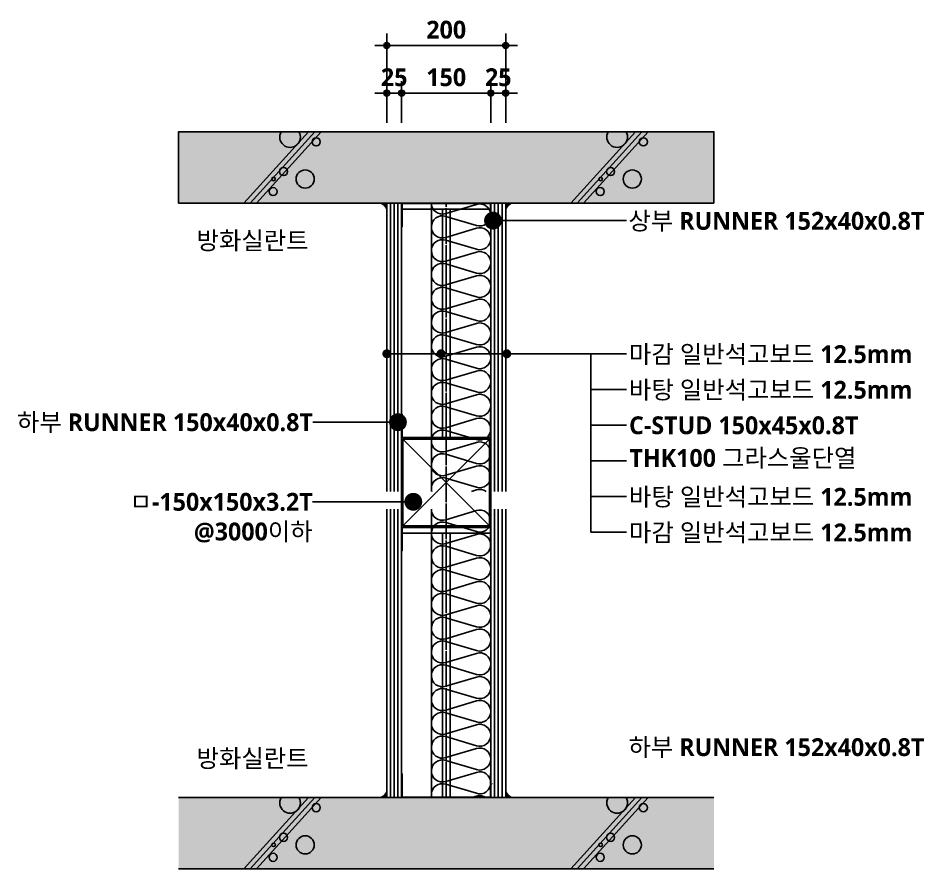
# Model space of a CAD drawing. Extents: x 200 to 24872, y 200 to 5740.
# Drawn here: x 17062 to 18585, y 2987 to 4418 of the extents above; entities that cross this region are included whole.
import ezdxf
from ezdxf.enums import TextEntityAlignment as Align

# ---------------------------------------------------------------- set-up
doc = ezdxf.new("R2010")
doc.units = 0
doc.header["$LTSCALE"] = 10
doc.header["$MEASUREMENT"] = 0
doc.header["$PDSIZE"] = -2
doc.linetypes.add('CEN', pattern=[62, 60, -1, 0, -1])
doc.layers.get('0').update_dxf_attribs({"linetype": 'CONTINUOUS'})
doc.layers.get('Defpoints').update_dxf_attribs({"color": 143, "linetype": 'CONTINUOUS'})
for name, color, linetype in [('A-253', 253, 'CONTINUOUS'), ('A-ANNO-LEAD', 4, 'CONTINUOUS'), ('A-ANNO-TEXT1', 7, 'CONTINUOUS'), ('A-CON', 2, 'CONTINUOUS'), ('A-DIM', 7, 'CONTINUOUS'), ('A-FIN1', 6, 'CONTINUOUS'), ('A-insul', 251, 'CONTINUOUS'), ('A-LEADER', 7, 'CONTINUOUS'), ('A-ST-AXIS-DIM', 7, 'CONTINUOUS'), ('A-STEEL', 7, 'CONTINUOUS'), ('A-WALL-DRY', 7, 'CONTINUOUS'), ('CEN', 1, 'CEN'), ('CHAN', 3, 'CONTINUOUS'), ('HAT', 5, 'CONTINUOUS'), ('HT', 8, 'CONTINUOUS'), ('경량철골1', 8, 'CONTINUOUS')]:
    doc.layers.add(name, color=color, linetype=linetype)
doc.layers.add('A-TEXT-DP', color=181, linetype='CONTINUOUS', plot=False)
doc.styles.add('2020음성 1차', font='NanumGothicBold.ttf')
doc.dimstyles.new('DLEADER', dxfattribs={"dimscale": 50, "dimtxt": 3, "dimasz": 3, "dimexe": 1, "dimexo": 8, "dimgap": 1, "dimtad": 1, "dimdec": 0, "dimrnd": 0.25, "dimdsep": 32, "dimtxsty": '2020음성 1차', "dimblk": 'DOT', "dimcen": 5, "dimclrd": 4, "dimclre": 4, "dimclrt": 3, "dimadec": 0, "dimazin": 0, "dimtfac": 1, "dimtdec": 0, "dimtix": 1, "dimtmove": 2, "dimatfit": 1, "dimldrblk": 'DOT', "dimfxl": 1, "dimarcsym": 0})
doc.dimstyles.new('RI-DOT-150', dxfattribs={"dimscale": 150, "dimtxt": 3, "dimasz": 1, "dimexe": 2, "dimexo": 2, "dimgap": 1, "dimtad": 1, "dimdec": 0, "dimzin": 9, "dimdsep": 46, "dimtxsty": '2020음성 1차', "dimcen": 0, "dimclrd": 256, "dimclre": 256, "dimclrt": 3, "dimadec": 0, "dimazin": 0, "dimtm": 1e-09, "dimtfac": 1, "dimtdec": 0, "dimtix": 1, "dimtmove": 2, "dimatfit": 3, "dimfxl": 1.25, "dimtolj": 1, "dimtzin": 0, "dimlwd": -1, "dimlwe": -1, "dimarcsym": 0})

# ---------------------------------------------------------------- blocks, each defined once
blk = doc.blocks.new('222')
at = {"layer": 'HT'}
for p, q in [((9529.35, 4310.29), (9583.73, 4370.29)), ((9540.15, 4310.29), (9594.53, 4370.29))]:
    blk.add_line(p, q, dxfattribs=at)
at = {"layer": 'HT', "color": 4}
blk.add_line((9534.75, 4310.29), (9589.13, 4370.29), dxfattribs=at)
at = {"layer": 'HT'}
for centre, radius in [((9569.78, 4360.57), 3.41), ((9542.83, 4350.06), 7.63), ((9569.39, 4350.02), 1.53), ((9561.07, 4343.74), 3.41), ((9533.57, 4318.74), 3.41)]:
    blk.add_circle(centre, radius, dxfattribs=at)
blk.add_arc((9555.55, 4314.72), 8.7, 329.37522, 210.62478, dxfattribs=at)
blk = doc.blocks.new('_Dot')
at = {"color": 0, "lineweight": -2}
blk.add_line((-0.5, 0), (-1, 0), dxfattribs=at)
at = {"color": 0, "const_width": 0.5}
blk.add_lwpolyline([(-0.25, 0, 1), (0.25, 0, 1)], format="xyb", close=True, dxfattribs=at)
blk = doc.blocks.new('SYM-DOT')
at = {"layer": 'A-LEADER', "const_width": 7.5}
blk.add_lwpolyline([(-7.1, 1.8, 1), (0.4, 1.8, 1)], format="xyb", close=True, dxfattribs=at)
blk = doc.blocks.new('DIMDOT')
at = {"layer": 'A-DIM', "color": 7, "linetype": 'Continuous'}
blk.add_line((-2, 0), (2, 0), dxfattribs=at)
for radius in [0.5, 0.25]:
    blk.add_circle((0, 0), radius, dxfattribs=at)
blk = doc.blocks.new('*D79')
at = {"layer": 'A-ST-AXIS-DIM'}
for p, q in [((17682, 4241.7), (17682, 4391.7)), ((17882, 4241.7), (17882, 4391.7)), ((17692, 4371.7), (17872, 4371.7))]:
    blk.add_line(p, q, dxfattribs=at)
at = {"layer": 'Defpoints', "color": 0}
for p in [(17882, 4371.7), (17682, 4226.7), (17882, 4226.7)]:
    blk.add_point(p, dxfattribs=at)
at = {"layer": 'A-ST-AXIS-DIM', "linetype": 'ByBlock', "xscale": 10, "yscale": 10, "zscale": 10, "rotation": 180}
blk.add_blockref('DIMDOT', (17682, 4371.7), dxfattribs=at)
at = {"layer": 'A-ST-AXIS-DIM', "linetype": 'ByBlock', "xscale": 10, "yscale": 10, "zscale": 10}
blk.add_blockref('DIMDOT', (17882, 4371.7), dxfattribs=at)
at = {"layer": 'A-ST-AXIS-DIM', "color": 3, "ltscale": 10, "insert": (17782, 4398.2), "char_height": 30, "attachment_point": 5, "style": '2020음성 1차'}
blk.add_mtext('\\A1;200', dxfattribs=at)
blk = doc.blocks.new('*D80')
at = {"layer": 'A-ST-AXIS-DIM'}
for p, q in [((17707, 4241.7), (17707, 4311.7)), ((17857, 4241.7), (17857, 4311.7)), ((17847, 4291.7), (17717, 4291.7))]:
    blk.add_line(p, q, dxfattribs=at)
at = {"layer": 'Defpoints', "color": 0}
for p in [(17707, 4291.7), (17707, 4226.7), (17857, 4226.7)]:
    blk.add_point(p, dxfattribs=at)
at = {"layer": 'A-ST-AXIS-DIM', "linetype": 'ByBlock', "xscale": 10, "yscale": 10, "zscale": 10, "rotation": 180}
blk.add_blockref('DIMDOT', (17707, 4291.7), dxfattribs=at)
at = {"layer": 'A-ST-AXIS-DIM', "linetype": 'ByBlock', "xscale": 10, "yscale": 10, "zscale": 10}
blk.add_blockref('DIMDOT', (17857, 4291.7), dxfattribs=at)
at = {"layer": 'A-ST-AXIS-DIM', "color": 3, "ltscale": 10, "insert": (17782, 4318.2), "char_height": 30, "attachment_point": 5, "style": '2020음성 1차'}
blk.add_mtext('\\A1;150', dxfattribs=at)
blk = doc.blocks.new('*D81')
at = {"layer": 'A-ST-AXIS-DIM'}
for p, q in [((17682, 4241.7), (17682, 4311.7)), ((17707, 4241.7), (17707, 4311.7)), ((17672, 4291.7), (17662, 4291.7)), ((17707, 4291.7), (17682, 4291.7)), ((17717, 4291.7), (17727, 4291.7))]:
    blk.add_line(p, q, dxfattribs=at)
at = {"layer": 'Defpoints', "color": 0}
for p in [(17682, 4291.7), (17682, 4226.7), (17707, 4226.7)]:
    blk.add_point(p, dxfattribs=at)
at = {"layer": 'A-ST-AXIS-DIM', "linetype": 'ByBlock', "xscale": 10, "yscale": 10, "zscale": 10}
blk.add_blockref('DIMDOT', (17682, 4291.7), dxfattribs=at)
at = {"layer": 'A-ST-AXIS-DIM', "linetype": 'ByBlock', "xscale": 10, "yscale": 10, "zscale": 10, "rotation": 180}
blk.add_blockref('DIMDOT', (17707, 4291.7), dxfattribs=at)
at = {"layer": 'A-ST-AXIS-DIM', "color": 3, "ltscale": 10, "insert": (17694.5, 4318.2), "char_height": 30, "attachment_point": 5, "style": '2020음성 1차'}
blk.add_mtext('\\A1;25', dxfattribs=at)
blk = doc.blocks.new('*D82')
at = {"layer": 'A-ST-AXIS-DIM'}
for p, q in [((17857, 4241.7), (17857, 4311.7)), ((17882, 4241.7), (17882, 4311.7)), ((17847, 4291.7), (17837, 4291.7)), ((17882, 4291.7), (17857, 4291.7)), ((17892, 4291.7), (17902, 4291.7))]:
    blk.add_line(p, q, dxfattribs=at)
at = {"layer": 'Defpoints', "color": 0}
for p in [(17857, 4291.7), (17857, 4226.7), (17882, 4226.7)]:
    blk.add_point(p, dxfattribs=at)
at = {"layer": 'A-ST-AXIS-DIM', "linetype": 'ByBlock', "xscale": 10, "yscale": 10, "zscale": 10}
blk.add_blockref('DIMDOT', (17857, 4291.7), dxfattribs=at)
at = {"layer": 'A-ST-AXIS-DIM', "linetype": 'ByBlock', "xscale": 10, "yscale": 10, "zscale": 10, "rotation": 180}
blk.add_blockref('DIMDOT', (17882, 4291.7), dxfattribs=at)
at = {"layer": 'A-ST-AXIS-DIM', "color": 3, "ltscale": 10, "insert": (17869.5, 4318.2), "char_height": 30, "attachment_point": 5, "style": '2020음성 1차'}
blk.add_mtext('\\A1;25', dxfattribs=at)

msp = doc.modelspace()

# ---------------------------------------------------------------- hatches: boundary and pattern name
at = {"layer": 'A-253'}
h = msp.add_hatch(color=256, dxfattribs=at)
h.dxf.hatch_style = 1
h.paths.add_polyline_path([(17332, 4106.7), (18232, 4106.7), (18232, 4226.7), (17332, 4226.7)])
h = msp.add_hatch(color=256, dxfattribs=at)
h.dxf.hatch_style = 1
h.paths.add_polyline_path([(17332, 3106.7), (18232, 3106.7), (18232, 2986.7), (17332, 2986.7)])
at = {"layer": 'HAT'}
h = msp.add_hatch(dxfattribs=at)
h.set_pattern_fill('ANSI31', color=256, scale=0.6, style=0)
h.set_pattern_definition([(45, (10950.7636, 6944.82555), (-0.42426407, 0.42426407), [])])
h.paths.add_polyline_path([(17682, 4106.7), (17672, 4106.7, -0.200138), (17682, 4096.8)])
h = msp.add_hatch(dxfattribs=at)
h.set_pattern_fill('ANSI31', color=256, scale=0.6, style=0)
h.set_pattern_definition([(45, (11000.7636, 6944.82555), (-0.42426407, 0.42426407), [])])
h.paths.add_polyline_path([(17882, 4106.7), (17892, 4106.7, 0.200138), (17882, 4096.8)])
h = msp.add_hatch(dxfattribs=at)
h.set_pattern_fill('ANSI31', color=256, scale=0.6, style=0)
h.set_pattern_definition([(45, (10950.7636, 5893.9594), (-0.42426407, 0.42426407), [])])
h.paths.add_polyline_path([(17682, 3106.7), (17672, 3106.7, 0.200138), (17682, 3116.6)])
h = msp.add_hatch(dxfattribs=at)
h.set_pattern_fill('ANSI31', color=256, scale=0.6, style=0)
h.set_pattern_definition([(45, (11000.7636, 5893.9594), (-0.42426407, 0.42426407), [])])
h.paths.add_polyline_path([(17882, 3106.7), (17892, 3106.7, -0.200138), (17882, 3116.6)])

# ---------------------------------------------------------------- linework, layer by layer
at = {"layer": 'A-ANNO-LEAD'}
for p, q in [((18024.9, 3553.3), (18024.9, 3853.3)), ((18084.9, 3793.3), (18024.9, 3793.3)), ((18084.9, 3733.3), (18024.9, 3733.3)), ((18084.9, 3673.3), (18024.9, 3673.3)), ((18084.9, 3613.3), (18024.9, 3613.3)), ((18084.9, 3553.3), (18024.9, 3553.3))]:
    msp.add_line(p, q, dxfattribs=at)
for points in [[(17676.6, 4101.3, 0, 12, 0), (17657.5, 4084.8, 0, 0, 0), (17603.6, 4039, 0, 0, 0), (17555.6, 4039, 0, 0, 0)], [(17858.3, 3129.6, 0, 12, 0), (17877.4, 3146.1, 0, 0, 0), (17926.3, 3191.9, 0, 0, 0), (18084.9, 3191.9, 0, 0, 0)], [(17676.6, 3110, 0, 12, 0), (17657.5, 3126.5, 0, 0, 0), (17603.6, 3172.4, 0, 0, 0), (17555.6, 3172.4, 0, 0, 0)]]:
    msp.add_lwpolyline(points, format="xyseb", dxfattribs=at)
msp.add_lwpolyline([(17682, 3853.3), (18032.8, 3853.3), (18084.9, 3853.3)], dxfattribs=at)
at = {"layer": 'A-CON'}
for p, q in [((17332, 4106.7), (18232, 4106.7)), ((17332, 3106.7), (18232, 3106.7))]:
    msp.add_line(p, q, dxfattribs=at)
at = {"layer": 'A-FIN1'}
for centre, start, end in [((17665.1, 4089.7), 22.6698, 67.94), ((17898.9, 4089.7), 112.06, 157.3302), ((17665.1, 3123.6), 292.06, 337.3302), ((17898.9, 3123.6), 202.6698, 247.94)]:
    msp.add_arc(centre, 18.3, start, end, dxfattribs=at)
at = {"layer": 'A-insul'}
for p, q in [((17757, 3621.7), (17757, 4106.7)), ((17757, 3106.7), (17757, 3591.7))]:
    msp.add_line(p, q, dxfattribs=at)
for points in [[(17757, 4106.7, 0.509267), (17757, 4106.7, 0.509267), (17781.2, 4089), (17832.8, 4104.3, -0.509267), (17857, 4086.7, -0.509267), (17832.8, 4069), (17781.2, 4084.3, 0.509267), (17757, 4066.7, 0.509267), (17781.2, 4049), (17832.8, 4064.3, -0.509267), (17857, 4046.6, -0.509267), (17832.8, 4029), (17781.2, 4044.3, 0.509267), (17757, 4026.6, 0.509267), (17781.2, 4009), (17832.8, 4024.3, -0.509267), (17857, 4006.6, -0.509267), (17832.8, 3989), (17781.2, 4004.3, 0.509267), (17757, 3986.6, 0.509267), (17781.2, 3968.9), (17832.8, 3984.3, -0.509267), (17857, 3966.6, -0.509267), (17832.8, 3948.9), (17781.2, 3964.3, 0.509267), (17757, 3946.6, 0.509267), (17781.2, 3928.9), (17832.8, 3944.2, -0.509267), (17857, 3926.6, -0.509267), (17832.8, 3908.9), (17781.2, 3924.2, 0.509267), (17757, 3906.6, 0.509267), (17781.2, 3888.9), (17832.8, 3904.2, -0.509267), (17857, 3886.6, -0.509267), (17832.8, 3868.9), (17781.2, 3884.2, 0.509267), (17757, 3866.6, 0.509267), (17781.2, 3848.9), (17832.8, 3864.2, -0.509267), (17857, 3846.5, -0.509267), (17832.8, 3828.9), (17781.2, 3844.2, 0.509267), (17757, 3826.5, 0.509267), (17781.2, 3808.9), (17832.8, 3824.2, -0.509267), (17857, 3806.5, -0.509267), (17832.8, 3788.9), (17781.2, 3804.2, 0.509267), (17757, 3786.5, 0.509267), (17781.2, 3768.8), (17832.8, 3784.2, -0.509267), (17857, 3766.5, -0.509267), (17832.8, 3748.8), (17781.2, 3764.2, 0.509267), (17757, 3746.5, 0.509267), (17781.2, 3728.8), (17832.8, 3744.1, -0.509267), (17857, 3726.5, -0.509267), (17832.8, 3708.8), (17781.2, 3724.1, 0.509267), (17757, 3706.5, 0.509267), (17781.2, 3688.8), (17832.8, 3704.1, -0.509267), (17857, 3686.5, -0.509267), (17832.8, 3668.8), (17781.2, 3684.1, 0.509267), (17757, 3666.5, 0.509267), (17781.2, 3648.8), (17832.8, 3664.1, -0.509267), (17857, 3646.4, -0.509267), (17832.8, 3628.8), (17781.2, 3644.1, 0.509267), (17757, 3626.4, 0.064962), (17757.6, 3621.7)], [(17824.7, 3621.7), (17832.8, 3624.1, -0.233634), (17849, 3621.7)], [(17757, 3591.7, 0.509267), (17757, 3591.7, 0.509267), (17781.2, 3574), (17832.8, 3589.3, -0.509267), (17857, 3571.7, -0.509267), (17832.8, 3554), (17781.2, 3569.3, 0.509267), (17757, 3551.7, 0.509267), (17781.2, 3534), (17832.8, 3549.3, -0.509267), (17857, 3531.6, -0.509267), (17832.8, 3514), (17781.2, 3529.3, 0.509267), (17757, 3511.6, 0.509267), (17781.2, 3494), (17832.8, 3509.3, -0.509267), (17857, 3491.6, -0.509267), (17832.8, 3474), (17781.2, 3489.3, 0.509267), (17757, 3471.6, 0.509267), (17781.2, 3453.9), (17832.8, 3469.3, -0.509267), (17857, 3451.6, -0.509267), (17832.8, 3433.9), (17781.2, 3449.3, 0.509267), (17757, 3431.6, 0.509267), (17781.2, 3413.9), (17832.8, 3429.2, -0.509267), (17857, 3411.6, -0.509267), (17832.8, 3393.9), (17781.2, 3409.2, 0.509267), (17757, 3391.6, 0.509267), (17781.2, 3373.9), (17832.8, 3389.2, -0.509267), (17857, 3371.6, -0.509267), (17832.8, 3353.9), (17781.2, 3369.2, 0.509267), (17757, 3351.6, 0.509267), (17781.2, 3333.9), (17832.8, 3349.2, -0.509267), (17857, 3331.5, -0.509267), (17832.8, 3313.9), (17781.2, 3329.2, 0.509267), (17757, 3311.5, 0.509267), (17781.2, 3293.9), (17832.8, 3309.2, -0.509267), (17857, 3291.5, -0.509267), (17832.8, 3273.9), (17781.2, 3289.2, 0.509267), (17757, 3271.5, 0.509267), (17781.2, 3253.8), (17832.8, 3269.2, -0.509267), (17857, 3251.5, -0.509267), (17832.8, 3233.8), (17781.2, 3249.2, 0.509267), (17757, 3231.5, 0.509267), (17781.2, 3213.8), (17832.8, 3229.1, -0.509267), (17857, 3211.5, -0.509267), (17832.8, 3193.8), (17781.2, 3209.1, 0.509267), (17757, 3191.5, 0.509267), (17781.2, 3173.8), (17832.8, 3189.1, -0.509267), (17857, 3171.5, -0.509267), (17832.8, 3153.8), (17781.2, 3169.1, 0.509267), (17757, 3151.5, 0.509267), (17781.2, 3133.8), (17832.8, 3149.1, -0.509267), (17857, 3131.4, -0.509267), (17832.8, 3113.8), (17781.2, 3129.1, 0.509267), (17757, 3111.4, 0.064962), (17757.6, 3106.7)], [(17824.7, 3106.7), (17832.8, 3109.1, -0.233634), (17849, 3106.7)]]:
    msp.add_lwpolyline(points, format="xyb", dxfattribs=at)
at = {"layer": 'A-STEEL'}
for p, q in [((17709.3, 3709.4), (17854.7, 3564)), ((17709.3, 3564), (17854.7, 3709.4))]:
    msp.add_line(p, q, dxfattribs=at)
for points in [[(17707, 3711.7), (17857, 3711.7), (17857, 3561.7), (17707, 3561.7)], [(17709.3, 3709.4), (17854.7, 3709.4), (17854.7, 3564), (17709.3, 3564)]]:
    msp.add_lwpolyline(points, close=True, dxfattribs=at)
at = {"layer": 'A-TEXT-DP'}
msp.add_line((17332, 2986.7), (18232, 2986.7), dxfattribs=at)
msp.add_lwpolyline([(18232, 4106.7), (18232, 4226.7), (17332, 4226.7), (17332, 4106.7)], dxfattribs=at)
at = {"layer": 'A-WALL-DRY'}
for p, q in [((17682, 4106.7), (17682, 3621.7)), ((17688.2, 3621.7), (17688.2, 4106.7)), ((17694.5, 3621.7), (17694.5, 4106.7)), ((17700.7, 3621.7), (17700.7, 4106.7)), ((17707, 3621.7), (17707, 4106.7)), ((17857, 3621.7), (17857, 4106.7)), ((17863.3, 3621.7), (17863.3, 4106.7)), ((17869.5, 3621.7), (17869.5, 4106.7)), ((17875.8, 3621.7), (17875.8, 4106.7)), ((17882, 3621.7), (17882, 4106.7)), ((17682, 3106.7), (17682, 3591.7)), ((17688.2, 3106.7), (17688.2, 3591.7)), ((17694.5, 3106.7), (17694.5, 3591.7)), ((17700.7, 3106.7), (17700.7, 3591.7)), ((17707, 3106.7), (17707, 3591.7)), ((17857, 3106.7), (17857, 3591.7)), ((17863.3, 3106.7), (17863.3, 3591.7)), ((17869.5, 3106.7), (17869.5, 3591.7)), ((17875.8, 3106.7), (17875.8, 3591.7)), ((17882, 3106.7), (17882, 3591.7))]:
    msp.add_line(p, q, dxfattribs=at)
at = {"layer": 'CEN', "ltscale": 0.1}
msp.add_line((17782, 3106.7), (17782, 4106.7), dxfattribs=at)
at = {"layer": 'CHAN'}
for points in [[(17857, 4066.7), (17856.2, 4066.7), (17856.2, 4105.6, 0.414214), (17855.9, 4105.9), (17708.1, 4105.9, 0.414214), (17707.8, 4105.6), (17707.8, 4066.7), (17707, 4066.7), (17707, 4105.9, -0.414214), (17707.8, 4106.7), (17856.2, 4106.7, -0.414214), (17857, 4105.9)], [(17857, 3751.7), (17856.2, 3751.7), (17856.2, 3712.7, -0.414214), (17855.9, 3712.5), (17708.1, 3712.5, -0.414214), (17707.8, 3712.7), (17707.8, 3751.7), (17707, 3751.7), (17707, 3712.5, 0.414214), (17707.8, 3711.7), (17856.2, 3711.7, 0.414214), (17857, 3712.5)], [(17857, 3521.7), (17856.2, 3521.7), (17856.2, 3560.6, 0.414214), (17855.9, 3560.9), (17708.1, 3560.9, 0.414214), (17707.8, 3560.6), (17707.8, 3521.7), (17707, 3521.7), (17707, 3560.9, -0.414214), (17707.8, 3561.7), (17856.2, 3561.7, -0.414214), (17857, 3560.9)], [(17857, 3146.7), (17856.2, 3146.7), (17856.2, 3107.7, -0.414214), (17855.9, 3107.5), (17708.1, 3107.5, -0.414214), (17707.8, 3107.7), (17707.8, 3146.7), (17707, 3146.7), (17707, 3107.5, 0.414214), (17707.8, 3106.7), (17856.2, 3106.7, 0.414214), (17857, 3107.5)]]:
    msp.add_lwpolyline(points, format="xyb", close=True, dxfattribs=at)
at = {"layer": '경량철골1'}
for p, q in [((17707.8, 4096.7), (17856.2, 4096.7)), ((17775.5, 4096.7), (17775.5, 3711.7)), ((17788.5, 4096.7), (17788.5, 3711.7)), ((17707.8, 3551.7), (17856.2, 3551.7)), ((17775.5, 3107.5), (17775.5, 3551.7)), ((17788.5, 3107.5), (17788.5, 3551.7))]:
    msp.add_line(p, q, dxfattribs=at)

# ---------------------------------------------------------------- block references
at = {"xscale": 2, "yscale": 2, "zscale": 2, "rotation": 180}
for p in [(36630.5, 12847.2), (37180.5, 12847.2), (36630.5, 11727.2), (37180.5, 11727.2)]:
    msp.add_blockref('222', p, dxfattribs=at)
at = {"layer": 'A-ANNO-LEAD', "xscale": -1}
for p in [(17678.7, 3851.4), (17769.9, 3851.4), (17880.5, 3851.4)]:
    msp.add_blockref('SYM-DOT', p, dxfattribs=at)

# ---------------------------------------------------------------- texts
at = {"layer": 'A-ANNO-TEXT1', "style": '2020음성 1차'}
for s, p in [('상부 RUNNER 152x40x0.8T', (18088.4, 4076.8)), ('마감 일반석고보드 12.5mm', (18089.4, 3852.6)), ('바탕 일반석고보드 12.5mm', (18089.4, 3792.6)), ('C-STUD 150x45x0.8T', (18089.4, 3732.9)), ('THK100 그라스울단열', (18090.1, 3677.9)), ('바탕 일반석고보드 12.5mm', (18089.4, 3612.6)), ('마감 일반석고보드 12.5mm', (18089.4, 3552.6)), ('하부 RUNNER 152x40x0.8T', (18088.4, 3191.5))]:
    msp.add_text(s, height=30, dxfattribs=at).set_placement(p, align=Align.MIDDLE_LEFT)
for p in [(17550.5, 4028.6), (17550.5, 3157.6)]:
    msp.add_text('방화실란트', height=30, dxfattribs=at).set_placement(p, align=Align.RIGHT)
for s, p in [('하부 RUNNER 150x40x0.8T', (17557.8, 3738.1)), ('ㅁ-150x150x3.2T', (17557.4, 3604.2)), ('@3000이하', (17557.4, 3554.2))]:
    msp.add_text(s, height=30, dxfattribs=at).set_placement(p, align=Align.MIDDLE_RIGHT)

# ---------------------------------------------------------------- dimensions: what is measured, and where the dimension line sits
at = {"layer": 'A-ST-AXIS-DIM'}
dim = msp.add_linear_dim(base=(17882, 4371.7), p1=(17682, 4226.7), p2=(17882, 4226.7), dimstyle='RI-DOT-150', override={"dimscale": 10, "dimexo": 1.5, "dimlunit": 6, "dimblk1": 'DIMDOT', "dimblk2": 'DIMDOT', "dimsah": 1}, dxfattribs=at)
dim.commit()
dim.dimension.update_dxf_attribs({"geometry": '*D79', "text_midpoint": (17782, 4398.2)})
for base, p1, p2, picture, middle in [((17682, 4291.7), (17707, 4226.7), (17682, 4226.7), '*D81', (17694.5, 4318.2)), ((17707, 4291.7), (17857, 4226.7), (17707, 4226.7), '*D80', (17782, 4318.2)), ((17857, 4291.7), (17882, 4226.7), (17857, 4226.7), '*D82', (17869.5, 4318.2))]:
    dim = msp.add_linear_dim(base=base, p1=p1, p2=p2, angle=180, dimstyle='RI-DOT-150', override={"dimscale": 10, "dimexo": 1.5, "dimlunit": 6, "dimblk1": 'DIMDOT', "dimblk2": 'DIMDOT', "dimsah": 1}, dxfattribs=at)
    dim.commit()
    dim.dimension.update_dxf_attribs({"geometry": picture, "text_midpoint": middle})

# ---------------------------------------------------------------- leaders
at = {"layer": 'A-ANNO-LEAD'}
for points in [[(17860.7, 4077.2), (18084.9, 4077.2), (18047.3, 4077.2)], [(17700.8, 3738.1), (17584.2, 3738.1), (17557.8, 3738.1)], [(17726.6, 3604.2), (17557.4, 3604.2), (17560.5, 3604.2)]]:
    msp.add_leader(points, dimstyle='DLEADER', override={"dimscale": 10, "dimclrd": 7}, dxfattribs=at)

doc.saveas('drawing.dxf')
